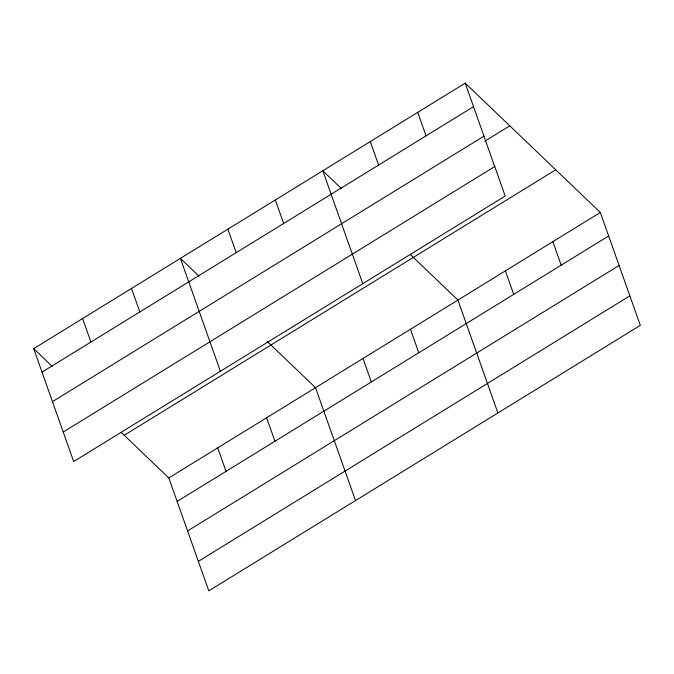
<?xml version="1.0" encoding="UTF-8"?>
<svg xmlns="http://www.w3.org/2000/svg" width="674" height="674" viewBox="0 0 674 674"><rect width="100%" height="100%" fill="white"/><g stroke="black" fill="none" stroke-linecap="round" stroke-linejoin="round"><path stroke-width="1.01" d="M465.203 83.155L505.188 196.058L73.677 461.53L33.7 348.635L465.203 83.155L600.323 212.47L640.3 325.365L208.797 590.845L168.812 477.942L121.261 432.438M42.015 372.124L473.527 106.652M52.471 401.628L483.974 136.156M484.716 141.262L509.797 125.827M63.23 432.026L494.741 166.554M124.227 435.269L555.73 169.797M168.812 477.942L600.323 212.47M177.136 501.439L608.639 235.967M187.583 530.944L619.086 265.463M198.35 561.341L629.853 295.869M341.389 188.543L322.812 170.766L362.789 283.661M410.373 254.57L457.924 300.073L497.901 412.977M198.99 276.155L180.413 258.369L220.39 371.264M267.233 341.465L315.525 387.685L355.51 500.58M33.7 348.635L52.277 366.412M552.857 241.671L561.172 265.168M505.39 270.872L513.706 294.37M417.737 112.356L426.061 135.853M370.27 141.565L378.594 165.054M410.458 329.283L418.781 352.772M362.991 358.484L371.315 381.973M275.346 199.967L283.661 223.456M227.879 229.168L236.195 252.657M266.626 417.77L274.941 441.259M217.719 447.856L226.034 471.353M131.506 288.455L139.83 311.952M82.607 318.541L90.923 342.038"/></g></svg>
